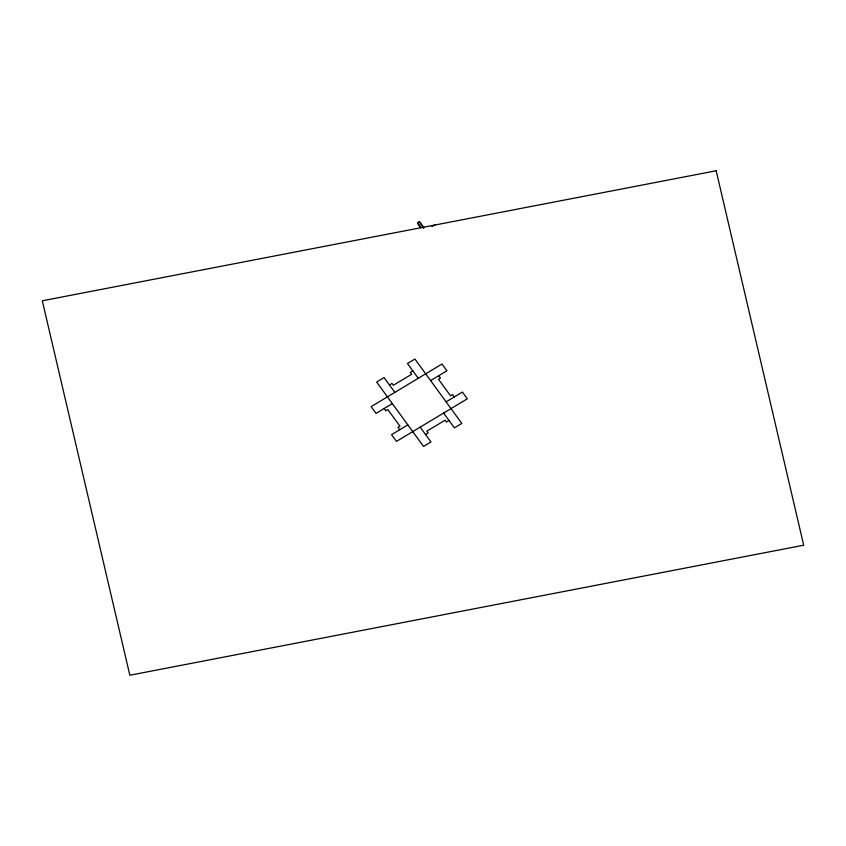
<?xml version="1.0" encoding="UTF-8"?>
<svg xmlns="http://www.w3.org/2000/svg" width="846" height="846" viewBox="0 0 846 846"><rect width="100%" height="100%" fill="white"/><g stroke="black" fill="none" stroke-linecap="round" stroke-linejoin="round"><path stroke-width="1.27" d="M420.367 227.458L417.522 223.09L419.447 221.684L423.635 227.437M417.522 223.09L419.447 221.684M431.978 226.485L435.14 224.835M389.467 384.972L392.026 383.428L393.358 385.258L411.632 374.27L410.31 372.441L412.869 370.897M392.343 403.605L376.058 413.398L371.13 406.64L441.982 364.034L446.91 370.791L430.614 380.584M407.835 424.861L391.55 434.664L396.467 441.411L467.32 398.804L462.402 392.058L446.106 401.85M425.58 434.548L428.15 433.004L426.818 431.185L445.091 420.198L446.424 422.017L448.993 420.473M417.522 222.836L421.012 227.637M438.767 375.687L440.459 378.014L438.45 379.22L450.548 395.822L452.557 394.617L454.26 396.954M418.262 378.299L407.476 363.505L414.921 359.032L461.81 423.402L454.376 427.875L443.6 413.07M394.86 392.375L384.073 377.58L376.639 382.043L423.539 446.424L430.974 441.95L420.187 427.145M384.2 408.502L385.892 410.828L387.902 409.623L399.999 426.225L397.99 427.431L399.693 429.768M419.447 221.927L423.635 228.251L423.635 226.844M716.171 170.765L42.3 300.785L129.84 675.235L803.7 545.215L716.171 170.765"/></g></svg>
